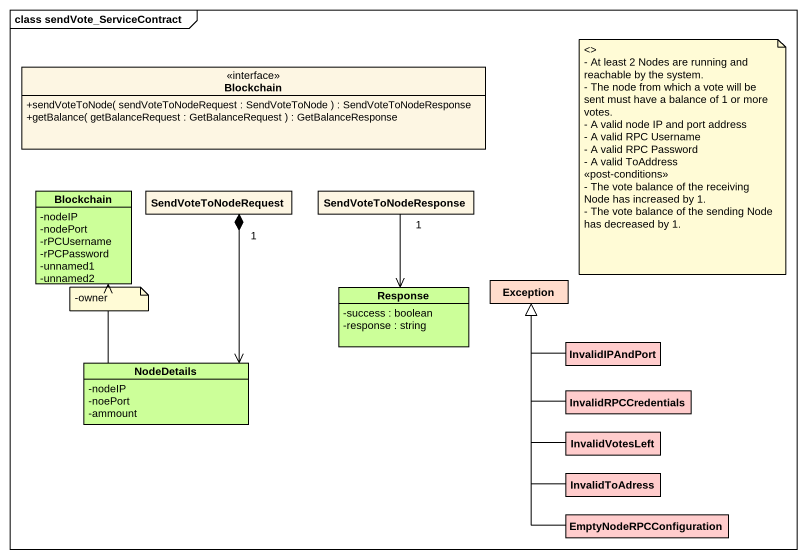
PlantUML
@startuml
mainframe class sendVote_ServiceContract
hide circle
hide empty members
skinparam classAttributeIconSize 0
interface Blockchain {
  +sendVoteToNode( sendVoteToNodeRequest : SendVoteToNode ) : SendVoteToNodeResponse
  +getBalance( getBalanceRequest : GetBalanceRequest ) : GetBalanceResponse
}
class "Blockchain" as Blockchain_2 #CCFF99 {
  -nodeIP
  -nodePort
  -rPCUsername
  -rPCPassword
  -unnamed1
  -unnamed2
}
class SendVoteToNodeRequest
class SendVoteToNodeResponse
class Response #CCFF99 {
  -success : boolean
  -response : string
}
class "Exception" as Exception_ #FFDCCC
class InvalidIPAndPort #FFCCCC
class NodeDetails #CCFF99 {
  -nodeIP
  -noePort
  -ammount
}
class InvalidRPCCredentials #FFCCCC
class InvalidVotesLeft #FFCCCC
class InvalidToAdress #FFCCCC
class EmptyNodeRPCConfiguration #FFCCCC
SendVoteToNodeRequest "1" *--> NodeDetails
SendVoteToNodeResponse --> "1" Response
InvalidIPAndPort -up-|> Exception_
NodeDetails -up-> Blockchain_2
InvalidRPCCredentials -up-|> Exception_
InvalidVotesLeft -up-|> Exception_
InvalidToAdress -up-|> Exception_
EmptyNodeRPCConfiguration -up-|> Exception_
note as N1
  <>
  - At least 2 Nodes are running and reachable by the system.
  - The node from which a vote will be sent must have a balance of 1 or more votes.
  - A valid node IP and port address
  - A valid RPC Username
  - A valid RPC Password
  - A valid ToAddress
  <<post-conditions>>
  - The vote balance of the receiving Node has increased by 1.
  - The vote balance of the sending Node has decreased by 1.
end note
note as N2
  -owner
end note
@enduml
